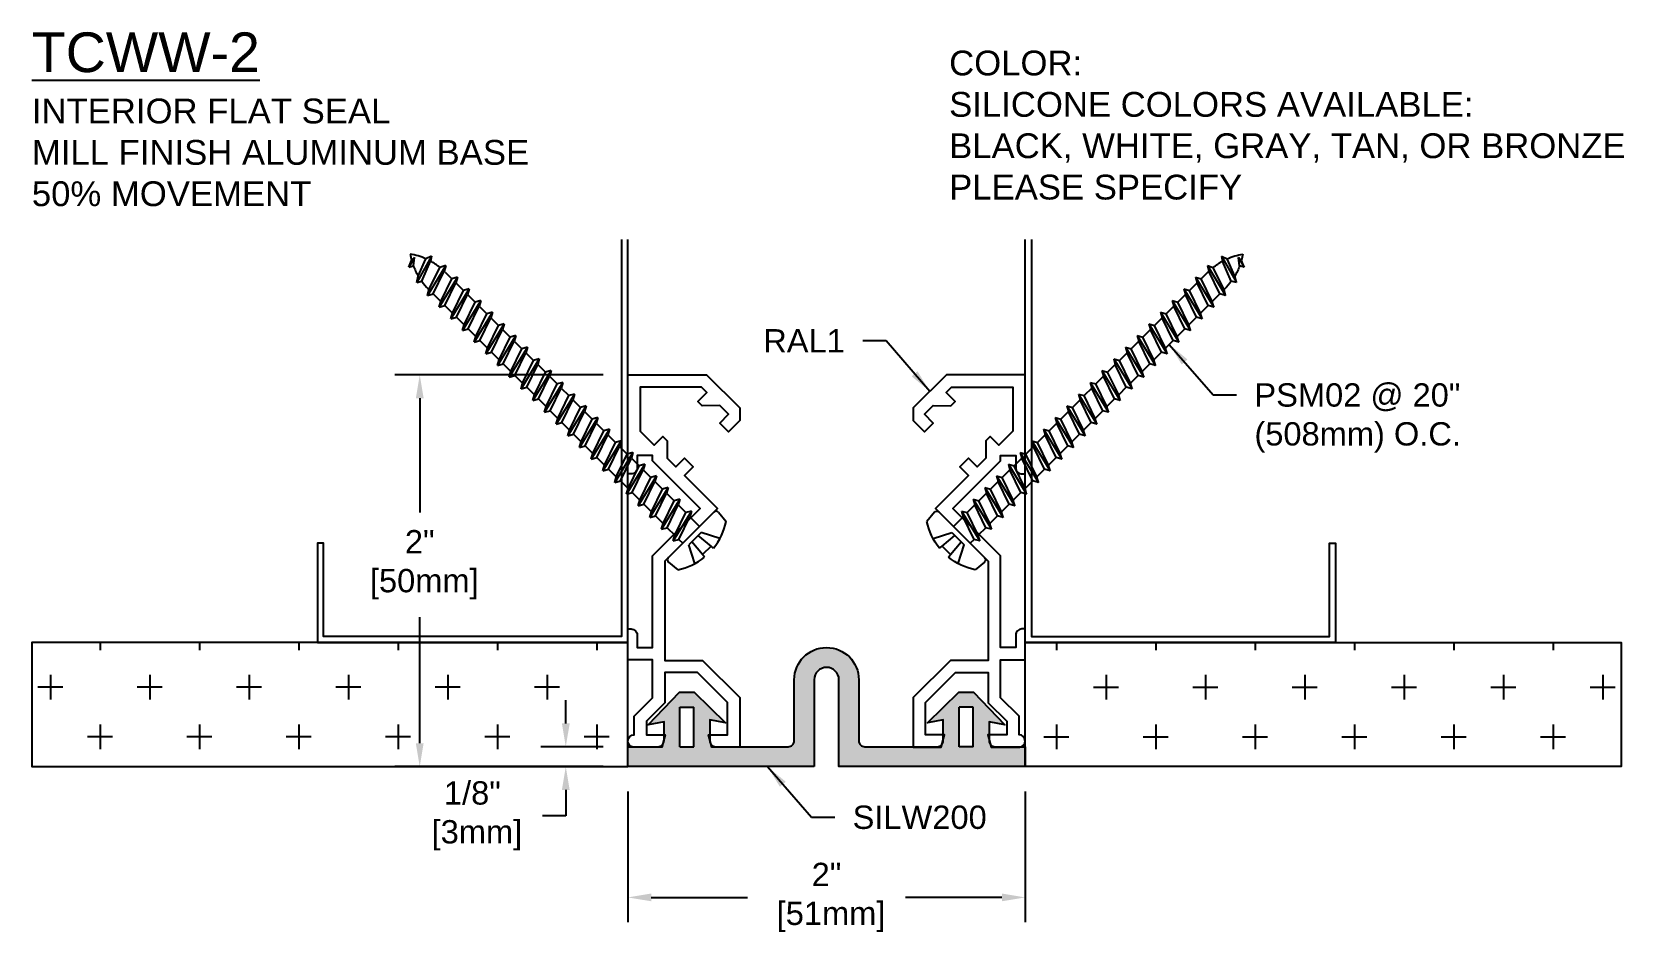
# Model space of a CAD drawing. Header units: inches. Extents: x 1.1 to 9.12, y 1.26 to 5.8.
import ezdxf

# ---------------------------------------------------------------- set-up
doc = ezdxf.new("R2010")
doc.units = ezdxf.units.IN
doc.header["$MEASUREMENT"] = 0
for name, color, linetype in [('Anchors', 4, 'Continuous'), ('Conditions', 1, 'Continuous'), ('Dimensions', 3, 'Continuous'), ('Fillers', 2, 'Continuous'), ('Metals', 7, 'Continuous'), ('Text', 2, 'Continuous')]:
    doc.layers.add(name, color=color, linetype=linetype)
doc.styles.add('Arial', font='arial.ttf')
doc.styles.get("Standard").update_dxf_attribs({"font": 'arial.ttf'})
doc.dimstyles.new('Arial', dxfattribs={"dimtxt": 0.1175, "dimasz": 0.1175, "dimexe": 0.125, "dimexo": 0.125, "dimgap": 0.09, "dimtad": 0, "dimtih": 1, "dimtoh": 1, "dimdec": 4, "dimzin": 0, "dimdsep": 46, "dimlunit": 4, "dimtxsty": 'Arial', "dimcen": 0.09, "dimadec": 0, "dimazin": 0, "dimtfac": 1, "dimtdec": 4, "dimtofl": 0, "dimtmove": 0, "dimatfit": 3, "dimfxl": 0, "dimfrac": 2, "dimtolj": 1, "dimtzin": 0, "dimarcsym": 0})

# ---------------------------------------------------------------- blocks, each defined once
blk = doc.blocks.new('A$CB0F2')
blk.add_lwpolyline([(0.029, 0.0023, -0.958439), (0.0317, 0.0642), (0.0317, 0.1582), (0.1247, 0.2512), (0.1247, 0.4422), (0.0007, 0.4422), (0.0007, 0.5972), (0.0167, 0.5972, -0.414214), (0.0477, 0.5662), (0.0477, 0.5042), (0.1247, 0.5042), (0.1247, 0.9649), (0.3641, 1.2043), (0.1247, 1.4438), (0.1247, 1.4712), (0.0477, 1.4712), (0.0477, 1.4092, -0.414214), (0.0167, 1.3782), (0.0007, 1.3782), (0.0007, 1.8772), (0.397, 1.8772), (0.5637, 1.7105), (0.5637, 1.6471), (0.507, 1.5904), (0.4631, 1.6343), (0.5077, 1.6788), (0.4638, 1.7226), (0.3755, 1.7219), (0.3535, 1.7439), (0.3981, 1.7884), (0.3713, 1.8152), (0.0627, 1.8152), (0.0627, 1.5935), (0.1329, 1.5232), (0.1768, 1.5671), (0.1987, 1.5452), (0.1987, 1.4575), (0.2425, 1.4136), (0.2864, 1.4575), (0.3302, 1.4136), (0.2864, 1.3698), (0.4518, 1.2043), (0.1867, 0.9392), (0.1867, 0.4392), (0.3767, 0.4392), (0.5637, 0.2522), (0.5637, 0.0022), (0.4233, 0.0022), (0.4067, 0.0642), (0.5017, 0.0642), (0.5017, 0.2265), (0.351, 0.3772), (0.1867, 0.3772), (0.1867, 0.2255), (0.0937, 0.1325), (0.0937, 0.0642), (0.1887, 0.0642), (0.172, 0.0022), (0.029, 0.0022)], format="xyb")
blk = doc.blocks.new('ral1')
blk.add_blockref('A$CB0F2', (-0.029, -0.0022))
blk = doc.blocks.new('*D3')
at = {"layer": 'Defpoints', "color": 0}
for p in [(4.1014, 2.0973), (6.1014, 2.0973), (4.1014, 1.4385)]:
    blk.add_point(p, dxfattribs=at)
at = {"layer": 'Dimensions', "color": 0, "lineweight": -2}
for p, q in [((4.1014, 1.9723), (4.1014, 1.3135)), ((6.1014, 1.9723), (6.1014, 1.3135)), ((4.2189, 1.4385), (4.7031, 1.4385)), ((5.9839, 1.4385), (5.4997, 1.4385))]:
    blk.add_line(p, q, dxfattribs=at)
at = {"layer": 'Dimensions', "color": 0}
for points in [[(4.2189, 1.4581), (4.2189, 1.419), (4.1014, 1.4385)], [(5.9839, 1.4581), (5.9839, 1.419), (6.1014, 1.4385)]]:
    blk.add_solid(points, dxfattribs=at)
at = {"layer": 'Dimensions', "color": 0, "insert": (5.1014, 1.4385), "char_height": 0.1175, "attachment_point": 5, "style": 'Arial'}
blk.add_mtext('\\A1;2"\\P [51mm]', dxfattribs=at)
blk = doc.blocks.new('PSM02')
for p, q in [((-0.089, 0.1159), (-0.0437, 0.0281)), ((-0.0319, 0.1271), (-0.0299, 0.1115)), ((-0.0299, 0.1115), (0.0299, 0.1115)), ((-0.0299, 0.1115), (-0.023, 0.0281)), ((0.0299, 0.1115), (0.023, 0.0281)), ((0.0319, 0.1271), (0.0299, 0.1115)), ((0.089, 0.1159), (0.0437, 0.0281)), ((-0.1774, 0.0173), (-0.1722, 0.0772)), ((-0.1615, 0), (0.1615, 0)), ((-0.06, -0.0689), (-0.06, 0)), ((-0.0437, 0.0281), (0.0437, 0.0281)), ((0.06, -0.0273), (0.06, 0)), ((0.1774, 0.0173), (0.1722, 0.0772)), ((-0.086, -0.0833), (0.086, -0.0417)), ((-0.086, -0.0833), (-0.06, -0.0689)), ((0.06, -0.0273), (-0.06, -0.0689)), ((0.06, -0.0561), (-0.06, -0.0977)), ((0.086, -0.0417), (0.06, -0.0273)), ((0.086, -0.0417), (0.06, -0.0561)), ((0.06, -0.1106), (0.06, -0.0561)), ((-0.086, -0.0833), (-0.06, -0.0977)), ((-0.086, -0.1667), (0.086, -0.125)), ((-0.086, -0.1667), (-0.06, -0.1523)), ((-0.06, -0.1523), (-0.06, -0.0977)), ((0.06, -0.1106), (-0.06, -0.1523)), ((0.06, -0.1394), (-0.06, -0.1811)), ((0.086, -0.125), (0.06, -0.1106)), ((0.086, -0.125), (0.06, -0.1394)), ((0.06, -0.1939), (0.06, -0.1394)), ((-0.086, -0.1667), (-0.06, -0.1811)), ((-0.086, -0.25), (0.086, -0.2083)), ((-0.086, -0.25), (-0.06, -0.2356)), ((-0.06, -0.2356), (-0.06, -0.1811)), ((0.06, -0.1939), (-0.06, -0.2356)), ((0.06, -0.2227), (-0.06, -0.2644)), ((0.086, -0.2083), (0.06, -0.1939)), ((0.086, -0.2083), (0.06, -0.2227)), ((0.06, -0.2773), (0.06, -0.2227)), ((-0.086, -0.25), (-0.06, -0.2644)), ((-0.086, -0.3333), (0.086, -0.2917)), ((-0.086, -0.3333), (-0.06, -0.3189)), ((-0.06, -0.3189), (-0.06, -0.2644)), ((0.06, -0.2773), (-0.06, -0.3189)), ((0.06, -0.3061), (-0.06, -0.3477)), ((0.086, -0.2917), (0.06, -0.2773)), ((0.086, -0.2917), (0.06, -0.3061)), ((0.06, -0.3606), (0.06, -0.3061)), ((-0.086, -0.3333), (-0.06, -0.3477)), ((-0.086, -0.4167), (0.086, -0.375)), ((-0.06, -0.4023), (-0.06, -0.3477)), ((0.06, -0.3606), (-0.06, -0.4023)), ((0.06, -0.3894), (-0.06, -0.4311)), ((0.086, -0.375), (0.06, -0.3606)), ((0.086, -0.375), (0.06, -0.3894)), ((0.06, -0.4439), (0.06, -0.3894)), ((-0.086, -0.4167), (-0.06, -0.4023)), ((-0.086, -0.4167), (-0.06, -0.4311)), ((-0.086, -0.5), (0.086, -0.4583)), ((-0.06, -0.4856), (-0.06, -0.4311)), ((0.06, -0.4439), (-0.06, -0.4856)), ((0.06, -0.4727), (-0.06, -0.5144)), ((0.086, -0.4583), (0.06, -0.4439)), ((0.086, -0.4583), (0.06, -0.4727)), ((0.06, -0.5273), (0.06, -0.4727)), ((-0.086, -0.5), (-0.06, -0.4856)), ((-0.086, -0.5), (-0.06, -0.5144)), ((-0.086, -0.5833), (0.086, -0.5417)), ((-0.06, -0.5689), (-0.06, -0.5144)), ((0.06, -0.5273), (-0.06, -0.5689)), ((0.06, -0.5561), (-0.06, -0.5977)), ((0.086, -0.5417), (0.06, -0.5273)), ((0.086, -0.5417), (0.06, -0.5561)), ((0.06, -0.6106), (0.06, -0.5561)), ((-0.086, -0.5833), (-0.06, -0.5689)), ((-0.086, -0.5833), (-0.06, -0.5977)), ((-0.086, -0.6667), (0.086, -0.625)), ((-0.06, -0.6523), (-0.06, -0.5977)), ((0.06, -0.6106), (-0.06, -0.6523)), ((0.06, -0.6394), (-0.06, -0.6811)), ((0.086, -0.625), (0.06, -0.6106)), ((0.086, -0.625), (0.06, -0.6394)), ((0.06, -0.6939), (0.06, -0.6394)), ((-0.086, -0.6667), (-0.06, -0.6523)), ((-0.086, -0.6667), (-0.06, -0.6811)), ((-0.086, -0.75), (0.086, -0.7083)), ((-0.06, -0.7356), (-0.06, -0.6811)), ((0.06, -0.6939), (-0.06, -0.7356)), ((0.086, -0.7083), (0.06, -0.6939)), ((0.086, -0.7083), (0.06, -0.7227)), ((-0.086, -0.75), (-0.06, -0.7356)), ((-0.086, -0.75), (-0.06, -0.7644)), ((-0.086, -0.8333), (0.086, -0.7917)), ((0.06, -0.7227), (-0.06, -0.7644)), ((-0.06, -0.8189), (-0.06, -0.7644)), ((0.06, -0.7773), (-0.06, -0.8189)), ((0.06, -0.7773), (0.06, -0.7227)), ((0.086, -0.7917), (0.06, -0.7773)), ((0.086, -0.7917), (0.06, -0.8061)), ((-0.086, -0.8333), (-0.06, -0.8189)), ((-0.086, -0.8333), (-0.06, -0.8477)), ((-0.086, -0.9167), (0.086, -0.875)), ((0.06, -0.8061), (-0.06, -0.8477)), ((-0.06, -0.9023), (-0.06, -0.8477)), ((0.06, -0.8606), (-0.06, -0.9023)), ((0.06, -0.8606), (0.06, -0.8061)), ((0.086, -0.875), (0.06, -0.8606)), ((0.086, -0.875), (0.06, -0.8894)), ((-0.086, -0.9167), (-0.06, -0.9023)), ((-0.086, -0.9167), (-0.06, -0.9311)), ((-0.086, -1), (0.086, -0.9583)), ((0.06, -0.8894), (-0.06, -0.9311)), ((-0.06, -0.9856), (-0.06, -0.9311)), ((0.06, -0.9439), (-0.06, -0.9856)), ((0.06, -0.9439), (0.06, -0.8894)), ((0.086, -0.9583), (0.06, -0.9439)), ((0.086, -0.9583), (0.06, -0.9727)), ((-0.086, -1), (-0.06, -0.9856)), ((-0.086, -1), (-0.06, -1.0144)), ((-0.086, -1.0833), (0.086, -1.0417)), ((0.06, -0.9727), (-0.06, -1.0144)), ((-0.06, -1.0689), (-0.06, -1.0144)), ((0.06, -1.0273), (-0.06, -1.0689)), ((0.06, -1.0273), (0.06, -0.9727)), ((0.086, -1.0417), (0.06, -1.0273)), ((0.086, -1.0417), (0.06, -1.0561)), ((-0.086, -1.0833), (-0.06, -1.0689)), ((-0.086, -1.0833), (-0.06, -1.0977)), ((0.06, -1.0561), (-0.06, -1.0977)), ((-0.06, -1.1523), (-0.06, -1.0977)), ((0.06, -1.1106), (-0.06, -1.1523)), ((0.06, -1.1106), (0.06, -1.0561)), ((0.086, -1.125), (0.06, -1.1106)), ((-0.086, -1.1667), (0.086, -1.125)), ((-0.086, -1.1667), (-0.06, -1.1523)), ((-0.086, -1.1667), (-0.06, -1.1811)), ((0.06, -1.1394), (-0.06, -1.1811)), ((-0.06, -1.2356), (-0.06, -1.1811)), ((0.06, -1.1939), (-0.06, -1.2356)), ((0.086, -1.125), (0.06, -1.1394)), ((0.06, -1.1939), (0.06, -1.1394)), ((0.086, -1.2083), (0.06, -1.1939)), ((-0.086, -1.25), (0.086, -1.2083)), ((-0.086, -1.25), (-0.06, -1.2356)), ((-0.086, -1.25), (-0.06, -1.2644)), ((0.06, -1.2227), (-0.06, -1.2644)), ((-0.06, -1.3189), (-0.06, -1.2644)), ((0.06, -1.2773), (-0.06, -1.3189)), ((0.086, -1.2083), (0.06, -1.2227)), ((0.06, -1.2773), (0.06, -1.2227)), ((0.086, -1.2917), (0.06, -1.2773)), ((-0.086, -1.3333), (0.086, -1.2917)), ((-0.086, -1.3333), (-0.06, -1.3189)), ((-0.086, -1.3333), (-0.06, -1.3477)), ((0.06, -1.3061), (-0.06, -1.3477)), ((-0.06, -1.4023), (-0.06, -1.3477)), ((0.06, -1.3606), (-0.06, -1.4023)), ((0.086, -1.2917), (0.06, -1.3061)), ((0.06, -1.3606), (0.06, -1.3061)), ((0.086, -1.375), (0.06, -1.3606)), ((-0.086, -1.4167), (0.086, -1.375)), ((-0.086, -1.4167), (-0.06, -1.4023)), ((-0.086, -1.4167), (-0.06, -1.4311)), ((0.06, -1.3894), (-0.06, -1.4311)), ((-0.06, -1.4856), (-0.06, -1.4311)), ((0.086, -1.375), (0.06, -1.3894)), ((0.06, -1.4439), (0.06, -1.3894)), ((-0.086, -1.5), (0.086, -1.4583)), ((-0.086, -1.5), (-0.06, -1.4856)), ((-0.086, -1.5), (-0.06, -1.5144)), ((0.06, -1.4439), (-0.06, -1.4856)), ((0.06, -1.4727), (-0.06, -1.5144)), ((-0.06, -1.5689), (-0.06, -1.5144)), ((0.086, -1.4583), (0.06, -1.4439)), ((0.086, -1.4583), (0.06, -1.4727)), ((0.06, -1.5273), (0.06, -1.4727)), ((-0.086, -1.5833), (0.086, -1.5417)), ((-0.086, -1.5833), (-0.06, -1.5689)), ((-0.086, -1.5833), (-0.06, -1.5977)), ((0.06, -1.5273), (-0.06, -1.5689)), ((0.06, -1.5561), (-0.06, -1.5977)), ((-0.06, -1.6523), (-0.06, -1.5977)), ((0.086, -1.5417), (0.06, -1.5273)), ((0.086, -1.5417), (0.06, -1.5561)), ((0.06, -1.6106), (0.06, -1.5561)), ((-0.086, -1.6667), (0.086, -1.625)), ((-0.086, -1.6667), (-0.06, -1.6523)), ((-0.086, -1.6667), (-0.06, -1.6811)), ((0.06, -1.6106), (-0.06, -1.6523)), ((0.06, -1.6394), (-0.06, -1.6811)), ((-0.06, -1.7356), (-0.06, -1.6811)), ((0.086, -1.625), (0.06, -1.6106)), ((0.086, -1.625), (0.06, -1.6394)), ((0.06, -1.6939), (0.06, -1.6394)), ((-0.086, -1.75), (0.086, -1.7083)), ((-0.086, -1.75), (-0.06, -1.7356)), ((-0.086, -1.75), (-0.06, -1.7644)), ((0.06, -1.6939), (-0.06, -1.7356)), ((0.06, -1.7227), (-0.06, -1.7644)), ((0.086, -1.7083), (0.06, -1.6939)), ((0.086, -1.7083), (0.06, -1.7227)), ((0.06, -1.7227), (0.06, -1.7773)), ((-0.086, -1.8333), (0.086, -1.7917)), ((-0.086, -1.8333), (-0.06, -1.8189)), ((-0.086, -1.8333), (-0.058, -1.847)), ((-0.06, -1.8104), (-0.06, -1.7644)), ((0.06, -1.7773), (-0.06, -1.8189)), ((0.06, -1.8061), (-0.058, -1.847)), ((0.086, -1.7917), (0.06, -1.7773)), ((0.086, -1.7917), (0.06, -1.8061)), ((0.06, -1.8061), (0.06, -1.8104)), ((-0.0685, -1.9167), (0.0787, -1.875)), ((-0.0685, -1.9167), (-0.047, -1.902)), ((-0.0685, -1.9167), (-0.0389, -1.9264)), ((0.0559, -1.862), (-0.047, -1.902)), ((0.0496, -1.8924), (-0.0389, -1.9264)), ((0.0787, -1.875), (0.0496, -1.8924)), ((0.0787, -1.875), (0.0559, -1.862)), ((0.0305, -1.9468), (-0.0039, -1.972)), ((-0.0039, -1.972), (0.0513, -1.9583)), ((0.0174, -1.9725), (-0.0039, -1.972)), ((0.0513, -1.9583), (0.0174, -1.9725)), ((0.0513, -1.9583), (0.0305, -1.9468))]:
    blk.add_line(p, q)
for centre, radius, start, end in [((0, -0.1847), 0.3135, 95.84468, 123.32297), ((0, -0.1847), 0.3135, 56.67703, 84.15532), ((-0.1615, 0.016), 0.016, 175, 270), ((0.1615, 0.016), 0.016, 270, 5), ((0.2696, -1.8104), 0.3296, 180, 181.48094), ((-0.2696, -1.8104), 0.3296, 350.9871, 0), ((0.2696, -1.8104), 0.3296, 186.38087, 196.13333), ((-0.2696, -1.8104), 0.3296, 335.5566, 345.58715), ((0.2696, -1.8104), 0.3296, 200.61291, 215.11798), ((-0.2696, -1.8104), 0.3296, 324.88202, 330.53258)]:
    blk.add_arc(centre, radius, start, end)
blk = doc.blocks.new('*D4')
at = {"layer": 'Defpoints', "color": 0}
for p in [(4.1014, 4.0707), (3.0539, 2.0973), (4.1014, 2.0973)]:
    blk.add_point(p, dxfattribs=at)
at = {"layer": 'Dimensions', "color": 0, "lineweight": -2}
for p, q in [((3.9764, 4.0707), (2.9289, 4.0707)), ((3.0539, 3.9532), (3.0539, 3.378)), ((3.0539, 2.2148), (3.0539, 2.851)), ((3.9764, 2.0973), (2.9289, 2.0973))]:
    blk.add_line(p, q, dxfattribs=at)
at = {"layer": 'Dimensions', "color": 0}
for points in [[(3.0343, 3.9532), (3.0735, 3.9532), (3.0539, 4.0707)], [(3.0343, 2.2148), (3.0735, 2.2148), (3.0539, 2.0973)]]:
    blk.add_solid(points, dxfattribs=at)
at = {"layer": 'Dimensions', "color": 0, "insert": (3.0539, 3.1145), "char_height": 0.1175, "attachment_point": 5, "style": 'Arial'}
blk.add_mtext('\\A1;2"\\P [50mm]', dxfattribs=at)
blk = doc.blocks.new('*D5')
at = {"layer": 'Defpoints', "color": 0}
for p in [(4.1014, 2.1973), (3.789, 2.0973), (4.1014, 2.0973)]:
    blk.add_point(p, dxfattribs=at)
at = {"layer": 'Dimensions', "color": 0, "lineweight": -2}
for p, q in [((3.789, 2.3148), (3.789, 2.4323)), ((3.9764, 2.1973), (3.664, 2.1973)), ((3.9764, 2.0973), (3.664, 2.0973)), ((3.789, 1.9798), (3.789, 1.8492)), ((3.789, 1.8492), (3.6715, 1.8492))]:
    blk.add_line(p, q, dxfattribs=at)
at = {"layer": 'Dimensions', "color": 0}
for points in [[(3.7695, 2.3148), (3.8086, 2.3148), (3.789, 2.1973)], [(3.7695, 1.9798), (3.8086, 1.9798), (3.789, 2.0973)]]:
    blk.add_solid(points, dxfattribs=at)
at = {"layer": 'Dimensions', "color": 0, "insert": (3.3189, 1.8492), "char_height": 0.1175, "attachment_point": 5, "style": 'Arial'}
blk.add_mtext('\\A1;1/8"\\P [3mm]', dxfattribs=at)
blk = doc.blocks.new('SILW200')
h = blk.add_hatch(color=256)
h.paths.add_polyline_path([(4.5475, 4.3067, -1), (4.6725, 4.3067), (4.6725, 3.8692), (5.61, 3.8692), (5.61, 3.9692), (5.459, 3.9692, -0.414214), (5.428, 4.0002), (5.428, 4.0942), (5.508, 4.0792), (5.3505, 4.2442), (5.2755, 4.2442), (5.118, 4.0892), (5.198, 4.1042), (5.198, 4.0002, -0.414214), (5.167, 3.9692), (4.8035, 3.9692, -0.414214), (4.7725, 4.0002), (4.7725, 4.3067, 1), (4.4475, 4.3067), (4.4475, 4.0002, -0.414214), (4.4165, 3.9692), (4.053, 3.9692, -0.414214), (4.022, 4.0002), (4.022, 4.1042), (4.102, 4.0892), (3.9445, 4.2442), (3.8695, 4.2442), (3.712, 4.0792), (3.792, 4.0942), (3.792, 4.0002, -0.414214), (3.761, 3.9692), (3.61, 3.9692), (3.61, 3.8692), (4.5475, 3.8692)])
h.paths.add_polyline_path([(3.942, 3.9692), (3.942, 4.1692), (3.872, 4.1692), (3.872, 3.9692)], flags=17)
h.paths.add_polyline_path([(5.278, 4.1692), (5.348, 4.1692), (5.348, 3.9692), (5.278, 3.9692)], flags=16)
for p, q in [((3.872, 3.9692), (3.872, 4.1692)), ((3.872, 4.1692), (3.942, 4.1692)), ((3.942, 3.9692), (3.942, 4.1692)), ((5.278, 3.9692), (5.278, 4.1692)), ((5.348, 4.1692), (5.278, 4.1692)), ((5.348, 3.9692), (5.348, 4.1692)), ((3.872, 3.9692), (3.942, 3.9692)), ((5.348, 3.9692), (5.278, 3.9692))]:
    blk.add_line(p, q)
blk.add_lwpolyline([(4.5475, 3.8692), (3.61, 3.8692), (3.61, 3.9692), (3.761, 3.9692, 0.414214), (3.792, 4.0002), (3.792, 4.0942), (3.712, 4.0792), (3.8695, 4.2442), (3.9445, 4.2442), (4.102, 4.0892), (4.022, 4.1042), (4.022, 4.0002, 0.414214), (4.053, 3.9692), (4.4165, 3.9692, 0.414214), (4.4475, 4.0002), (4.4475, 4.3067, -1), (4.7725, 4.3067), (4.7725, 4.0002, 0.414214), (4.8035, 3.9692), (5.167, 3.9692, 0.414214), (5.198, 4.0002), (5.198, 4.1042), (5.118, 4.0892), (5.2755, 4.2442), (5.3505, 4.2442), (5.508, 4.0792), (5.428, 4.0942), (5.428, 4.0002, 0.414214), (5.459, 3.9692), (5.61, 3.9692), (5.61, 3.8692), (4.6725, 3.8692), (4.6725, 4.3067, 1), (4.5475, 4.3067)], format="xyb", close=True)

msp = doc.modelspace()

# ---------------------------------------------------------------- hatches: boundary and pattern name
at = {"layer": 'Conditions'}
h = msp.add_hatch(dxfattribs=at)
h.set_pattern_fill('CROSS', color=256, style=0)
h.set_pattern_definition([(180, (10.007, 7.2469), (-0.25, -0.25), [0.125, -0.375]), (270, (9.9445, 7.3094), (0.25, -0.25), [0.125, -0.375])])
h.paths.add_polyline_path([(1.10139, 2.09728), (4.10139, 2.09728), (4.10139, 2.19728), (4.10139, 2.72228), (2.53889, 2.72228), (1.10139, 2.72228)])
h = msp.add_hatch(dxfattribs=at)
h.set_pattern_fill('CROSS', color=256, style=0)
h.set_pattern_definition([(0, (0.19578, 7.2469), (0.25, -0.25), [0.125, -0.375]), (270, (0.25828, 7.3094), (-0.25, -0.25), [0.125, -0.375])])
h.paths.add_polyline_path([(9.10139, 2.09728), (6.10139, 2.09728), (6.10139, 2.19728), (6.10139, 2.72228), (7.66389, 2.72228), (9.10139, 2.72228)])

# ---------------------------------------------------------------- linework, layer by layer
for points in [[(4.07014, 4.75353), (4.07014, 2.75353), (2.57014, 2.75353), (2.57014, 3.22228), (2.53889, 3.22228), (2.53889, 2.72228), (4.10139, 2.72228), (4.10139, 4.75353)], [(6.13264, 4.75353), (6.13264, 2.75353), (7.63264, 2.75353), (7.63264, 3.22228), (7.66389, 3.22228), (7.66389, 2.72228), (6.10139, 2.72228), (6.10139, 4.75353)], [(4.10139, 2.72228), (1.10139, 2.72228), (1.10139, 2.09728), (4.10139, 2.09728), (4.10139, 2.72228)], [(6.10139, 2.72228), (9.10139, 2.72228), (9.10139, 2.09728), (6.10139, 2.09728), (6.10139, 2.72228)]]:
    msp.add_lwpolyline(points, dxfattribs=at)

# ---------------------------------------------------------------- block references
at = {"layer": 'Anchors', "rotation": 225}
msp.add_blockref('PSM02', (4.41998, 3.26527), dxfattribs=at)
at = {"layer": 'Anchors', "xscale": -1, "rotation": 134.9999999999999}
msp.add_blockref('PSM02', (5.78281, 3.26527), dxfattribs=at)
at = {"layer": 'Fillers'}
msp.add_blockref('SILW200', (0.4914, -1.77193), dxfattribs=at)
at = {"layer": 'Metals', "rotation": 359.9999999999996}
msp.add_blockref('ral1', (4.12976, 2.19568), dxfattribs=at)
at = {"layer": 'Metals', "xscale": -1}
msp.add_blockref('ral1', (6.07303, 2.19568), dxfattribs=at)

# ---------------------------------------------------------------- texts
at = {"layer": 'Text', "attachment_point": 1}
for s, insert, char_height, width in [('{\\LTCWW-2\\P\\H0.625x;\\lINTERIOR FLAT SEAL\\PMILL FINISH ALUMINUM BASE\\P50% MOVEMENT}', (1.10139, 5.79595), 0.2, 4.1875), ('COLOR:{\\L                         \\~\\P}SILICONE COLORS AVAILABLE:\\PBLACK, WHITE, GRAY, TAN, OR BRONZE\\PPLEASE SPECIFY', (5.71868, 5.70433), 0.125, 3.3899569)]:
    msp.add_mtext(s, dxfattribs=dict(at, insert=insert, char_height=char_height, width=width))
at = {"layer": 'Text', "char_height": 0.1175}
for s, insert, attachment_point in [('\\A1;RAL1', (5.19344, 4.18358), 9), ('\\A1;PSM02 @ 20"\\P(508mm) O.C.', (7.25525, 4.02834), 1), ('SILW200', (5.2328, 1.90105), 1)]:
    msp.add_mtext(s, dxfattribs=dict(at, insert=insert, attachment_point=attachment_point))

# ---------------------------------------------------------------- dimensions: what is measured, and where the dimension line sits
at = {"layer": 'Dimensions'}
for base, p1, picture, middle in [((3.05387, 2.09728), (4.10139, 4.07068), '*D4', (3.05387, 3.1145)), ((3.78905, 2.09728), (4.10139, 2.19728), '*D5', (3.31885, 1.84921))]:
    dim = msp.add_linear_dim(base=base, p1=p1, p2=(4.10139, 2.09728), angle=90, dimstyle='Arial', override={"dimpost": '\\X'}, dxfattribs=at)
    dim.commit()
    dim.dimension.update_dxf_attribs({"geometry": picture, "text_midpoint": middle, "dimtype": 160})
dim = msp.add_linear_dim(base=(4.10139, 1.43854), p1=(6.10139, 2.09728), p2=(4.10139, 2.09728), dimstyle='Arial', override={"dimpost": '\\X'}, dxfattribs=at)
dim.commit()
dim.dimension.update_dxf_attribs({"geometry": '*D3', "text_midpoint": (5.10139, 1.43854), "dimtype": 160})

# ---------------------------------------------------------------- leaders
at = {"layer": 'Text', "annotation_type": 0, "has_hookline": 1}
for points, hookline_direction, text_width in [([(5.62172, 3.98735), (5.40094, 4.24233), (5.28344, 4.24233)], 1, 0.36757), ([(6.82697, 4.22457), (7.04775, 3.96959), (7.16525, 3.96959)], 0, 1.01662), ([(4.80452, 2.09728), (5.0253, 1.8423), (5.1428, 1.8423)], 0, 0.65996)]:
    msp.add_leader(points, dimstyle='Arial', dxfattribs=dict(at, hookline_direction=hookline_direction, text_width=text_width))

doc.saveas('drawing.dxf')
